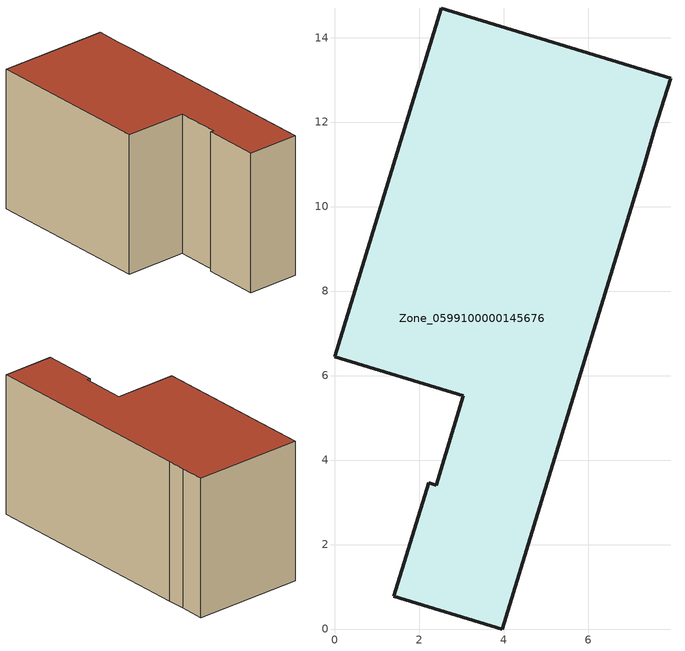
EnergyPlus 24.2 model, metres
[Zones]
Zone_0599100000145676
 floor ground (C_G): 7.32,10.98 3.96,0 1.4,0.78 2.22,3.46 2.4,3.4 3.04,5.52 0,6.45 2.52,14.7 7.95,13.04 7.57,11.84 z0
 wall outside (C_F): 3.96,0 7.32,10.98 7.57,11.84 7.95,13.04 2.52,14.7 0,6.45 3.04,5.52 2.4,3.4 2.22,3.46 1.4,0.78 3.96,0 z0:7.15
 roof outside (C_R): 7.32,10.98 7.57,11.84 7.95,13.04 2.52,14.7 0,6.45 3.04,5.52 2.4,3.4 2.22,3.46 1.4,0.78 3.96,0 z7.15
[BUILDING]
Pand.0599100000145676: North Axis=0; Terrain=City; Loads Convergence Tolerance Value=0.04; Temperature Convergence Tolerance Value=0.4; Solar Distribution=FullExterior; Maximum Number of Warmup Days=25; Minimum Number of Warmup Days=1
[Site:Location]
Rotterdam.The.Hague.AP_ZH_NLD Design_Conditions: Latitude=51.96; Longitude=4.45; Time Zone=1; Elevation=-4.5
[SITE:GROUNDTEMPERATURE:BUILDINGSURFACE]
18, 18, 18, 18, 18, 18, 18, 18, 18, 18, 18, 18
[MATERIAL] Thermal Absorptance=0.9; Solar Absorptance=0.7; Visible Absorptance=0.7
Name | Roughness | Thickness | Conductivity | Density | Specific Heat
G.TC.1975-1991 | MediumSmooth | 0.15 | 0.288461 | 540 | 1210
F.TC.1975-1991 | Rough | 0.3 | 0.230769 | 1920 | 840
R.TC.1975-1991 | MediumRough | 0.2 | 0.153846 | 1500 | 1000
[CONSTRUCTION]
C_G: G.TC.1975-1991
C_F: F.TC.1975-1991
C_R: R.TC.1975-1991
[ZONE]
Zone_0599100000145676: Type=1; Multiplier=1; Ceiling Height=Autocalculate; Volume=Autocalculate; Floor Area=autocalculate; Part of Total Floor Area=Yes
[ZONEINFILTRATION:DESIGNFLOWRATE]
Infil_Zone_0599100000145676: Zone or ZoneList or Space or SpaceList=Zone_0599100000145676; Schedule=AlwaysOn; Design Flow Rate Calculation Method=Flow/Area; Flow Rate per Floor Area=0.003; Constant Term Coefficient=1; Temperature Term Coefficient=0; Velocity Term Coefficient=0; Velocity Squared Term Coefficient=0
[HVACTEMPLATE:ZONE:IDEALLOADSAIRSYSTEM]
Zone_0599100000145676: Maximum Heating Supply Air Temperature=50; Minimum Cooling Supply Air Temperature=13; Maximum Heating Supply Air Humidity Ratio=0.0156; Minimum Cooling Supply Air Humidity Ratio=0.0077; Heating Limit=NoLimit; Cooling Limit=NoLimit; Dehumidification Control Type=ConstantSensibleHeatRatio; Cooling Sensible Heat Ratio=0.7; Dehumidification Setpoint=60; Humidification Control Type=None; Humidification Setpoint=30; Outdoor Air Method=None; Outdoor Air Flow Rate per Person=0.00944; Outdoor Air Flow Rate per Zone Floor Area=0; Outdoor Air Flow Rate per Zone=0; Demand Controlled Ventilation Type=None; Outdoor Air Economizer Type=NoEconomizer; Heat Recovery Type=None; Sensible Heat Recovery Effectiveness=0.7; Latent Heat Recovery Effectiveness=0.65
[ZONECONTROL:THERMOSTAT]
ThermostatControl_Zone_0599100000145676: Zone or ZoneList=Zone_0599100000145676; Control Type Schedule=DualSetpointControlType; Control 1=Thermostat_Zone_0599100000145676; Temperature Difference Between Cutout And Setpoint=0
[THERMOSTATSETPOINT:DUALSETPOINT]
Thermostat_Zone_0599100000145676: Heating Setpoint Temperature Schedule=HeatingSetpoint_Zone_0599100000145676; Cooling Setpoint Temperature Schedule=CoolingSetpoint_Zone_0599100000145676
[SCHEDULE:COMPACT]
HeatingSetpoint_Zone_0599100000145676: Through: 12/31, For: AllDays, Until: 24:00, 21
CoolingSetpoint_Zone_0599100000145676: Through: 12/31, For: AllDays, Until: 24:00, 24
DualSetpointControlType: Through: 12/31, For: AllDays, Until: 24:00, 4
AlwaysOn: Through: 12/31, For: AllDays, Until: 24:00, 1
